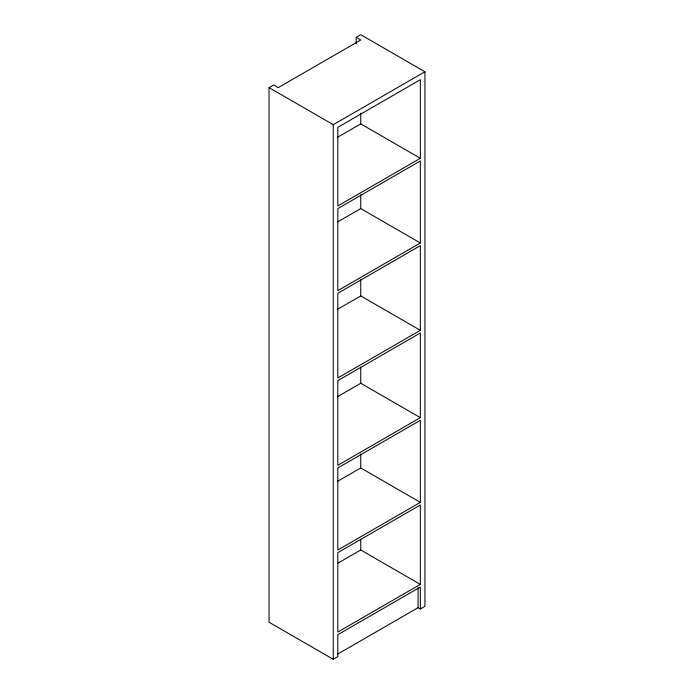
<?xml version="1.0" encoding="UTF-8"?>
<svg xmlns="http://www.w3.org/2000/svg" width="694" height="694" viewBox="0 0 694 694"><rect width="100%" height="100%" fill="white"/><g stroke="black" fill="none" stroke-linecap="round" stroke-linejoin="round"><path stroke-width="1.04" d="M337.414 654.251L418.057 607.692L420.347 609.011L420.347 587.046L337.831 634.689L337.831 656.654L333.25 659.3L269.072 622.249L269.072 87.635L273.653 84.989L278.242 87.635L360.75 39.992L356.169 37.346L356.169 43.843M356.169 37.346L360.75 34.7L424.928 71.751L424.928 606.365L420.347 609.011M269.072 87.635L333.25 124.686L424.928 71.751M337.31 137.421L360.75 123.888L420.347 158.293L420.347 79.689L337.831 127.332L337.831 205.936L420.347 158.293M337.31 222.115L360.75 208.582L420.347 242.987L420.347 160.947L337.831 208.582L337.831 290.63L420.347 242.987M337.31 309.455L360.75 295.922L420.347 330.327L420.347 245.633L337.831 293.276L337.831 377.961L420.347 330.327M337.31 396.795L360.75 383.262L420.347 417.667L420.347 332.973L337.831 380.616L337.831 465.301L420.347 417.667M337.31 481.489L360.75 467.947L420.347 502.361L420.347 420.312L337.831 467.947L337.831 549.995L420.347 502.361M337.31 563.528L360.75 549.995L420.347 584.4L420.347 505.006L337.831 552.641L337.831 632.043L420.347 584.4M418.057 587.818L418.057 607.692M360.75 113.122L360.75 123.888M360.75 194.546L360.75 208.582M360.75 279.838L360.75 295.922M360.75 367.178L360.75 383.262M360.75 453.919L360.75 467.947M360.75 539.264L360.75 549.995M333.25 124.686L333.25 659.3"/></g></svg>
